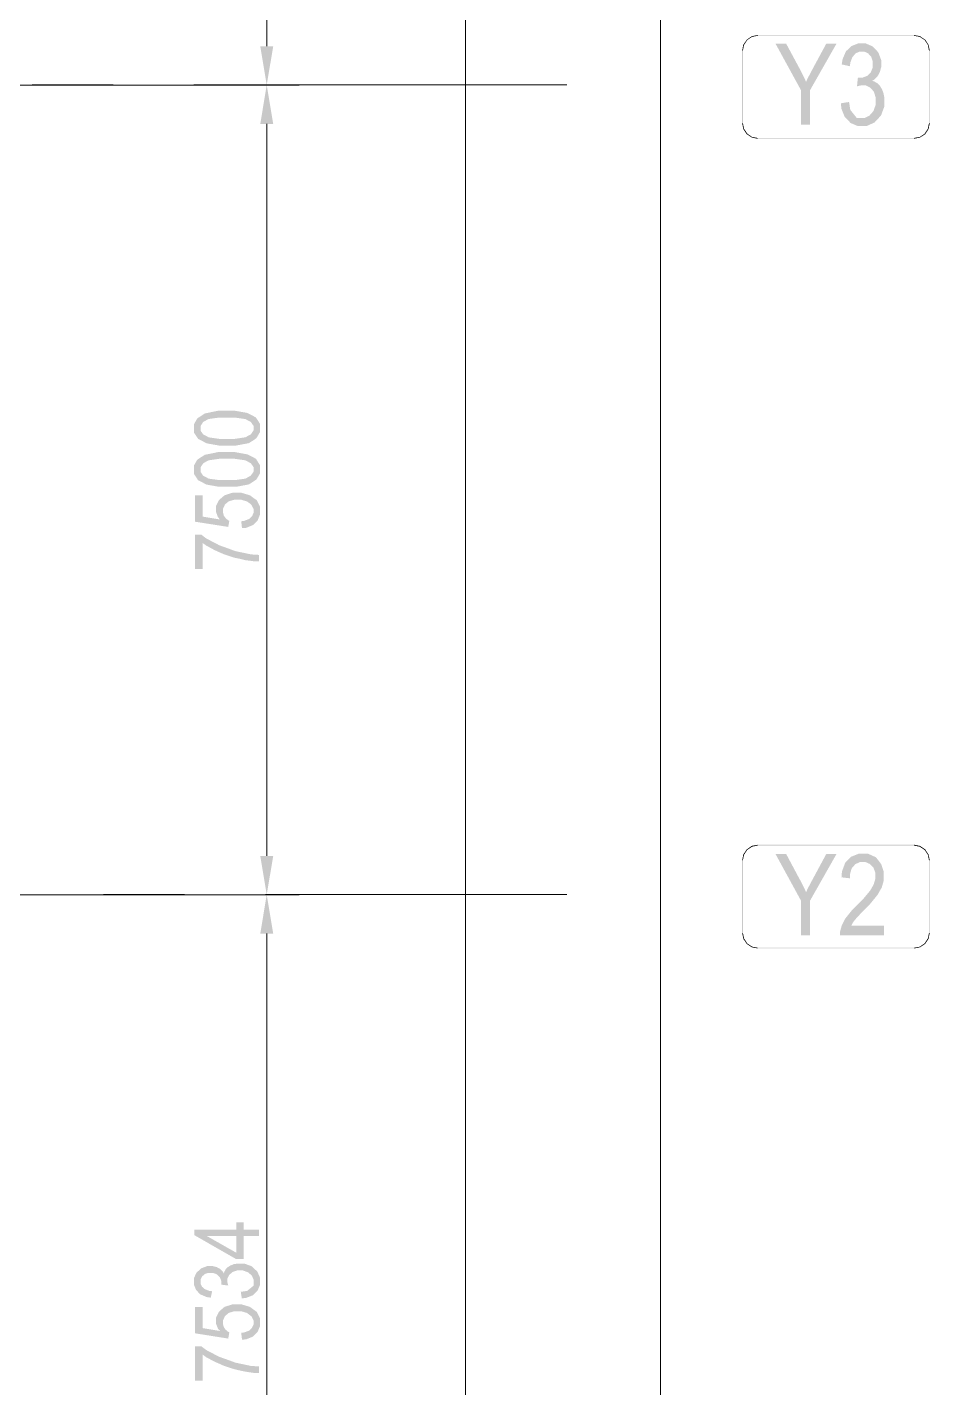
# Model space of a CAD drawing. Header units: millimetres. Extents: x 51.5 to 74.8, y 0.8 to 17.2.
# Drawn here: x 60.494 to 61.587, y 7.577 to 9.226 of the extents above; entities that cross this region are included whole.
import ezdxf

# ---------------------------------------------------------------- set-up
doc = ezdxf.new("R2010")
doc.units = ezdxf.units.MM
doc.layers.add('PDF_Geomertry', color=7, linetype='Continuous')
doc.layers.add('PDF_Solid Fills', color=7, linetype='Continuous')

msp = doc.modelspace()

# ---------------------------------------------------------------- hatches: boundary and pattern name
at = {"layer": 'PDF_Solid Fills', "transparency": 33554559}
for points in [[(61.4309, 9.1079), (61.4309, 9.1494), (61.4, 9.2059), (61.4129, 9.2059), (61.4287, 9.1765), (61.4311, 9.172), (61.4352, 9.1637), (61.4369, 9.1598), (61.4387, 9.1637), (61.4432, 9.1723), (61.4458, 9.1772), (61.4613, 9.2059), (61.4737, 9.2059), (61.4416, 9.1494), (61.4416, 9.1079)], [(61.4791, 9.1338), (61.489, 9.1354), (61.4905, 9.1258), (61.4983, 9.1161), (61.5045, 9.1161), (61.508, 9.1161), (61.5138, 9.119), (61.5163, 9.1218), (61.5187, 9.1247), (61.5212, 9.132), (61.5212, 9.1366), (61.5212, 9.1409), (61.519, 9.1479), (61.5168, 9.1504), (61.5144, 9.153), (61.5088, 9.1556), (61.5055, 9.1556), (61.5041, 9.1556), (61.5007, 9.1549), (61.4986, 9.1543), (61.4997, 9.1649), (61.5013, 9.1648), (61.505, 9.1648), (61.5109, 9.167), (61.5132, 9.1693), (61.5154, 9.1715), (61.5177, 9.1774), (61.5177, 9.1812), (61.5177, 9.1847), (61.5158, 9.1901), (61.5138, 9.1922), (61.512, 9.1944), (61.5073, 9.1965), (61.5045, 9.1965), (61.5018, 9.1965), (61.4969, 9.1943), (61.495, 9.192), (61.493, 9.1898), (61.4905, 9.1831), (61.49, 9.1787), (61.4801, 9.1809), (61.4811, 9.1872), (61.4852, 9.1968), (61.4886, 9.1999), (61.4918, 9.2031), (61.4998, 9.2063), (61.5044, 9.2063), (61.5093, 9.2063), (61.5176, 9.2027), (61.5211, 9.1991), (61.5244, 9.1955), (61.5279, 9.1863), (61.5279, 9.1809), (61.5279, 9.1776), (61.5263, 9.1716), (61.525, 9.1691), (61.5234, 9.1665), (61.5194, 9.1624), (61.5169, 9.1611), (61.5193, 9.1604), (61.5232, 9.1581), (61.5248, 9.1566), (61.5263, 9.1551), (61.5288, 9.1509), (61.5298, 9.1484), (61.5308, 9.1458), (61.5318, 9.1401), (61.5318, 9.1369), (61.5318, 9.1301), (61.5277, 9.119), (61.5238, 9.1148), (61.5198, 9.1105), (61.5102, 9.1062), (61.5047, 9.1062), (61.4995, 9.1062), (61.4909, 9.1099), (61.4873, 9.1137), (61.4837, 9.1174), (61.4797, 9.1274)], [(60.7537, 8.619), (60.7527, 8.6273), (60.7565, 8.6279), (60.7622, 8.6301), (60.764, 8.6318), (60.7658, 8.6334), (60.7676, 8.6374), (60.7676, 8.6397), (60.7676, 8.6424), (60.7651, 8.6473), (60.7625, 8.6494), (60.7598, 8.6513), (60.7529, 8.6534), (60.7483, 8.6534), (60.7441, 8.6534), (60.7376, 8.6515), (60.7352, 8.6495), (60.733, 8.6476), (60.7307, 8.6426), (60.7307, 8.6397), (60.7307, 8.6379), (60.7316, 8.6344), (60.7326, 8.6329), (60.7337, 8.6313), (60.7365, 8.6288), (60.7383, 8.6279), (60.737, 8.6205), (60.6968, 8.6268), (60.6968, 8.6587), (60.7059, 8.6587), (60.7059, 8.633), (60.727, 8.6295), (60.7245, 8.6324), (60.7222, 8.6386), (60.7222, 8.6418), (60.7222, 8.6458), (60.7257, 8.6529), (60.729, 8.6558), (60.7325, 8.6588), (60.7418, 8.6618), (60.7476, 8.6618), (60.7533, 8.6618), (60.7633, 8.6588), (60.7673, 8.6558), (60.7715, 8.6529), (60.7755, 8.6448), (60.7755, 8.6397), (60.7755, 8.6355), (60.7726, 8.6284), (60.7698, 8.6256), (60.7669, 8.6227), (60.7588, 8.6194)], [(60.7061, 8.5695), (60.6968, 8.5695), (60.6968, 8.6112), (60.7043, 8.6112), (60.7104, 8.6065), (60.7261, 8.5983), (60.7358, 8.5948), (60.7455, 8.5912), (60.7647, 8.5872), (60.7743, 8.5866), (60.7743, 8.5786), (60.7693, 8.5787), (60.7579, 8.5802), (60.7512, 8.5818), (60.7447, 8.5831), (60.7322, 8.5872), (60.7262, 8.5898), (60.7204, 8.5924), (60.7102, 8.598), (60.7061, 8.6009)], [(61.4309, 8.1258), (61.4309, 8.1674), (61.4, 8.224), (61.4129, 8.224), (61.4287, 8.1944), (61.4311, 8.1901), (61.4352, 8.1818), (61.4369, 8.1779), (61.4387, 8.1818), (61.4432, 8.1904), (61.4458, 8.1952), (61.4613, 8.224), (61.4737, 8.224), (61.4416, 8.1674), (61.4416, 8.1258)], [(61.5312, 8.1374), (61.5312, 8.1258), (61.478, 8.1258), (61.4779, 8.1294), (61.48, 8.1372), (61.4822, 8.1416), (61.4844, 8.1459), (61.4926, 8.1562), (61.4986, 8.1622), (61.5055, 8.169), (61.5145, 8.1797), (61.5166, 8.1834), (61.5188, 8.1872), (61.5209, 8.1943), (61.5209, 8.1974), (61.5209, 8.2012), (61.5187, 8.2073), (61.5166, 8.2097), (61.5144, 8.212), (61.509, 8.2144), (61.5058, 8.2144), (61.5023, 8.2144), (61.4966, 8.2119), (61.4944, 8.2093), (61.4922, 8.2068), (61.49, 8.1994), (61.49, 8.1947), (61.4798, 8.1959), (61.4804, 8.203), (61.4844, 8.2137), (61.4879, 8.2172), (61.4913, 8.2208), (61.5004, 8.2244), (61.5061, 8.2244), (61.5122, 8.2244), (61.5216, 8.2202), (61.5247, 8.2161), (61.5279, 8.2119), (61.5311, 8.2024), (61.5311, 8.1972), (61.5311, 8.1924), (61.5286, 8.1836), (61.5261, 8.1793), (61.5237, 8.1749), (61.5143, 8.1634), (61.5073, 8.1563), (61.5029, 8.1518), (61.4972, 8.1456), (61.4959, 8.144), (61.4945, 8.1423), (61.4925, 8.1391), (61.4918, 8.1374)], [(60.7534, 7.6858), (60.7522, 7.6937), (60.76, 7.6948), (60.7676, 7.7011), (60.7676, 7.7062), (60.7676, 7.7088), (60.7654, 7.7136), (60.763, 7.7155), (60.7608, 7.7174), (60.7548, 7.7195), (60.7512, 7.7195), (60.7477, 7.7195), (60.7422, 7.7177), (60.7401, 7.7158), (60.738, 7.714), (60.7359, 7.7095), (60.7359, 7.7069), (60.7359, 7.7058), (60.7365, 7.703), (60.737, 7.7013), (60.7286, 7.7023), (60.7287, 7.7036), (60.7287, 7.7065), (60.7269, 7.7112), (60.7251, 7.713), (60.7233, 7.7148), (60.7186, 7.7166), (60.7155, 7.7166), (60.7127, 7.7166), (60.7084, 7.7151), (60.7068, 7.7136), (60.7051, 7.712), (60.7034, 7.7083), (60.7034, 7.7062), (60.7034, 7.7038), (60.7051, 7.6999), (60.7069, 7.6984), (60.7086, 7.6969), (60.714, 7.6948), (60.7175, 7.6944), (60.7158, 7.6866), (60.7108, 7.6873), (60.7032, 7.6906), (60.7005, 7.6933), (60.698, 7.6959), (60.6954, 7.7023), (60.6954, 7.7061), (60.6954, 7.7099), (60.6983, 7.7166), (60.7012, 7.7193), (60.7041, 7.722), (60.7113, 7.7248), (60.7158, 7.7248), (60.7184, 7.7248), (60.7232, 7.7236), (60.7252, 7.7224), (60.7273, 7.7213), (60.7305, 7.718), (60.7318, 7.7159), (60.7322, 7.7179), (60.734, 7.7211), (60.7352, 7.7223), (60.7365, 7.7236), (60.7398, 7.7256), (60.7418, 7.7263), (60.7438, 7.7272), (60.7484, 7.7279), (60.7511, 7.7279), (60.7565, 7.7279), (60.7652, 7.7247), (60.7687, 7.7215), (60.7722, 7.7183), (60.7755, 7.7108), (60.7755, 7.7063), (60.7755, 7.7022), (60.7726, 7.6952), (60.7695, 7.6923), (60.7666, 7.6894), (60.7584, 7.6862)], [(60.7537, 7.6356), (60.7527, 7.644), (60.7565, 7.6445), (60.7622, 7.6466), (60.764, 7.6484), (60.7658, 7.6501), (60.7676, 7.654), (60.7676, 7.6563), (60.7676, 7.6591), (60.7651, 7.664), (60.7625, 7.6659), (60.7598, 7.668), (60.7529, 7.6701), (60.7483, 7.6701), (60.7441, 7.6701), (60.7376, 7.6681), (60.7352, 7.6661), (60.733, 7.6641), (60.7307, 7.6593), (60.7307, 7.6562), (60.7307, 7.6544), (60.7316, 7.6511), (60.7326, 7.6495), (60.7337, 7.6479), (60.7365, 7.6455), (60.7383, 7.6445), (60.737, 7.637), (60.6968, 7.6434), (60.6968, 7.6754), (60.7059, 7.6754), (60.7059, 7.6497), (60.727, 7.6462), (60.7245, 7.6491), (60.7222, 7.6551), (60.7222, 7.6583), (60.7222, 7.6624), (60.7257, 7.6694), (60.729, 7.6724), (60.7325, 7.6754), (60.7418, 7.6784), (60.7476, 7.6784), (60.7533, 7.6784), (60.7633, 7.6754), (60.7673, 7.6724), (60.7715, 7.6694), (60.7755, 7.6613), (60.7755, 7.6563), (60.7755, 7.6522), (60.7726, 7.6451), (60.7698, 7.6422), (60.7669, 7.6394), (60.7588, 7.6361)], [(60.7061, 7.5862), (60.6968, 7.5862), (60.6968, 7.6277), (60.7043, 7.6277), (60.7104, 7.6231), (60.7261, 7.6149), (60.7358, 7.6115), (60.7455, 7.6079), (60.7647, 7.6038), (60.7743, 7.6033), (60.7743, 7.5952), (60.7693, 7.5952), (60.7579, 7.5969), (60.7512, 7.5983), (60.7447, 7.5998), (60.7322, 7.6038), (60.7262, 7.6065), (60.7204, 7.609), (60.7102, 7.6145), (60.7061, 7.6176)]]:
    msp.add_hatch(color=256, dxfattribs=at).paths.add_polyline_path(points)
h = msp.add_hatch(color=256, dxfattribs=at)
h.paths.add_polyline_path([(60.7355, 8.7191), (60.7257, 8.7191), (60.7107, 8.7218), (60.7057, 8.7245), (60.7005, 8.7272), (60.6954, 8.7349), (60.6954, 8.7402), (60.6954, 8.7448), (60.6995, 8.752), (60.7037, 8.7547), (60.7087, 8.758), (60.7245, 8.7612), (60.7355, 8.7612), (60.7454, 8.7612), (60.7602, 8.7586), (60.7654, 8.7559), (60.7705, 8.7531), (60.7755, 8.7454), (60.7755, 8.7401), (60.7755, 8.7355), (60.7711, 8.728), (60.7666, 8.7249), (60.762, 8.722), (60.7466, 8.7191)])
h.paths.add_polyline_path([(60.7355, 8.7272), (60.7451, 8.7272), (60.7579, 8.7291), (60.7611, 8.7309), (60.7644, 8.7327), (60.7676, 8.7374), (60.7676, 8.7404), (60.7676, 8.743), (60.7644, 8.7476), (60.7611, 8.7494), (60.7577, 8.7512), (60.745, 8.753), (60.7355, 8.753), (60.7259, 8.753), (60.7132, 8.7512), (60.7098, 8.7494), (60.7066, 8.7476), (60.7034, 8.7427), (60.7034, 8.7398), (60.7034, 8.7372), (60.7066, 8.7327), (60.71, 8.7309), (60.7133, 8.729), (60.7261, 8.7272)])
h = msp.add_hatch(color=256, dxfattribs=at)
h.paths.add_polyline_path([(60.7355, 8.6691), (60.7257, 8.6691), (60.7107, 8.6718), (60.7057, 8.6744), (60.7005, 8.677), (60.6954, 8.6849), (60.6954, 8.6901), (60.6954, 8.6948), (60.6995, 8.702), (60.7037, 8.7047), (60.7087, 8.7079), (60.7245, 8.7111), (60.7355, 8.7111), (60.7454, 8.7111), (60.7602, 8.7084), (60.7654, 8.7058), (60.7705, 8.7031), (60.7755, 8.6952), (60.7755, 8.6901), (60.7755, 8.6854), (60.7711, 8.6779), (60.7666, 8.6749), (60.762, 8.672), (60.7466, 8.6691)])
h.paths.add_polyline_path([(60.7355, 8.6772), (60.7451, 8.6772), (60.7579, 8.679), (60.7611, 8.6809), (60.7644, 8.6827), (60.7676, 8.6874), (60.7676, 8.6902), (60.7676, 8.693), (60.7644, 8.6976), (60.7611, 8.6994), (60.7577, 8.7012), (60.745, 8.703), (60.7355, 8.703), (60.7259, 8.703), (60.7132, 8.7012), (60.7098, 8.6994), (60.7066, 8.6974), (60.7034, 8.6927), (60.7034, 8.6898), (60.7034, 8.6872), (60.7066, 8.6826), (60.71, 8.6808), (60.7133, 8.679), (60.7261, 8.6772)])
h = msp.add_hatch(color=256, dxfattribs=at)
h.paths.add_polyline_path([(60.7743, 7.7612), (60.7555, 7.7612), (60.7555, 7.7333), (60.7466, 7.7333), (60.6958, 7.7624), (60.6958, 7.7691), (60.7466, 7.7691), (60.7466, 7.7777), (60.7555, 7.7777), (60.7555, 7.7691), (60.7743, 7.7691)])
h.paths.add_polyline_path([(60.7466, 7.7612), (60.7112, 7.7612), (60.7466, 7.7411)])

# ---------------------------------------------------------------- linework, layer by layer
at = {"layer": 'PDF_Geomertry', "lineweight": 0}
for points in [[(61.2607, 7.1829), (61.2607, 15.7033)], [(61.0244, 7.2362), (61.0244, 15.6498)], [(60.7836, 9.203), (60.7836, 10.0899)], [(60.5975, 9.1561), (60.4993, 9.1561)], [(61.147, 9.1561), (60.6955, 9.1561)], [(60.7836, 9.1559), (60.7836, 9.1559)], [(60.7836, 8.2219), (60.7836, 9.1088)], [(60.684, 8.1749), (60.5859, 8.1749)], [(61.147, 8.1749), (60.7822, 8.1749)], [(60.7836, 8.1748), (60.7836, 8.1748)], [(60.7836, 7.2362), (60.7836, 8.1277)]]:
    msp.add_lwpolyline(points, dxfattribs=at)
for points in [[(60.8229, 9.1559), (60.0513, 9.1559)], [(60.8229, 8.1748), (60.0513, 8.1748)]]:
    msp.add_lwpolyline(points, close=True, dxfattribs=at)
at = {"layer": 'PDF_Solid Fills', "transparency": 33554559}
for points in [[(61.3712, 9.2151), (61.3784, 9.2165), (61.3715, 9.2143), (61.3784, 9.2156)], [(61.3784, 9.2156), (61.3784, 9.2165), (61.5677, 9.2156), (61.5677, 9.2165)], [(61.5677, 9.2165), (61.575, 9.2151), (61.5677, 9.2156), (61.5747, 9.2143)], [(60.7758, 9.203), (60.7915, 9.203), (60.7836, 9.1559)], [(61.3595, 9.1976), (61.3609, 9.2048), (61.3604, 9.1976), (61.3618, 9.2045)], [(61.3609, 9.2048), (61.3651, 9.2109), (61.3618, 9.2045), (61.3657, 9.2104)], [(61.3651, 9.2109), (61.3712, 9.2151), (61.3657, 9.2104), (61.3715, 9.2143)], [(61.575, 9.2151), (61.5812, 9.2109), (61.5747, 9.2143), (61.5805, 9.2104)], [(61.5812, 9.2109), (61.5852, 9.2048), (61.5805, 9.2104), (61.5844, 9.2045)], [(61.5852, 9.2048), (61.5868, 9.1976), (61.5844, 9.2045), (61.5858, 9.1976)], [(61.3604, 9.1098), (61.3595, 9.1098), (61.3604, 9.1976), (61.3595, 9.1976)], [(61.5858, 9.1976), (61.5868, 9.1976), (61.5858, 9.1098), (61.5868, 9.1098)], [(60.7915, 9.1088), (60.7758, 9.1088), (60.7836, 9.1559)], [(61.3609, 9.1024), (61.3595, 9.1098), (61.3618, 9.1029), (61.3604, 9.1098)], [(61.3651, 9.0963), (61.3609, 9.1024), (61.3657, 9.097), (61.3618, 9.1029)], [(61.5852, 9.1024), (61.5812, 9.0963), (61.5844, 9.1029), (61.5805, 9.097)], [(61.5868, 9.1098), (61.5852, 9.1024), (61.5858, 9.1098), (61.5844, 9.1029)], [(61.3712, 9.0923), (61.3651, 9.0963), (61.3715, 9.0931), (61.3657, 9.097)], [(61.3784, 9.0908), (61.3712, 9.0923), (61.3784, 9.0918), (61.3715, 9.0931)], [(61.5677, 9.0918), (61.5677, 9.0908), (61.3784, 9.0918), (61.3784, 9.0908)], [(61.575, 9.0923), (61.5677, 9.0908), (61.5747, 9.0931), (61.5677, 9.0918)], [(61.5812, 9.0963), (61.575, 9.0923), (61.5805, 9.097), (61.5747, 9.0931)], [(61.3609, 8.2237), (61.3651, 8.2298), (61.3618, 8.2233), (61.3657, 8.2291)], [(61.3651, 8.2298), (61.3712, 8.234), (61.3657, 8.2291), (61.3715, 8.233)], [(61.3712, 8.234), (61.3784, 8.2354), (61.3715, 8.233), (61.3784, 8.2344)], [(61.3784, 8.2344), (61.3784, 8.2354), (61.5677, 8.2344), (61.5677, 8.2354)], [(61.5677, 8.2354), (61.575, 8.234), (61.5677, 8.2344), (61.5747, 8.233)], [(61.575, 8.234), (61.5812, 8.2298), (61.5747, 8.233), (61.5805, 8.2291)], [(61.5812, 8.2298), (61.5852, 8.2237), (61.5805, 8.2291), (61.5844, 8.2233)], [(60.7758, 8.2219), (60.7915, 8.2219), (60.7836, 8.1748)], [(61.3595, 8.2165), (61.3609, 8.2237), (61.3604, 8.2165), (61.3618, 8.2233)], [(61.3604, 8.1286), (61.3595, 8.1286), (61.3604, 8.2165), (61.3595, 8.2165)], [(61.5852, 8.2237), (61.5868, 8.2165), (61.5844, 8.2233), (61.5858, 8.2165)], [(61.5858, 8.2165), (61.5868, 8.2165), (61.5858, 8.1286), (61.5868, 8.1286)], [(60.7915, 8.1277), (60.7758, 8.1277), (60.7836, 8.1748)], [(61.3609, 8.1213), (61.3595, 8.1286), (61.3618, 8.1218), (61.3604, 8.1286)], [(61.5868, 8.1286), (61.5852, 8.1213), (61.5858, 8.1286), (61.5844, 8.1218)], [(61.3651, 8.1152), (61.3609, 8.1213), (61.3657, 8.1159), (61.3618, 8.1218)], [(61.3712, 8.1111), (61.3651, 8.1152), (61.3715, 8.1119), (61.3657, 8.1159)], [(61.3784, 8.1097), (61.3712, 8.1111), (61.3784, 8.1106), (61.3715, 8.1119)], [(61.575, 8.1111), (61.5677, 8.1097), (61.5747, 8.1119), (61.5677, 8.1106)], [(61.5812, 8.1152), (61.575, 8.1111), (61.5805, 8.1159), (61.5747, 8.1119)], [(61.5852, 8.1213), (61.5812, 8.1152), (61.5844, 8.1218), (61.5805, 8.1159)], [(61.5677, 8.1106), (61.5677, 8.1097), (61.3784, 8.1106), (61.3784, 8.1097)]]:
    msp.add_solid(points, dxfattribs=at)

doc.saveas('drawing.dxf')
